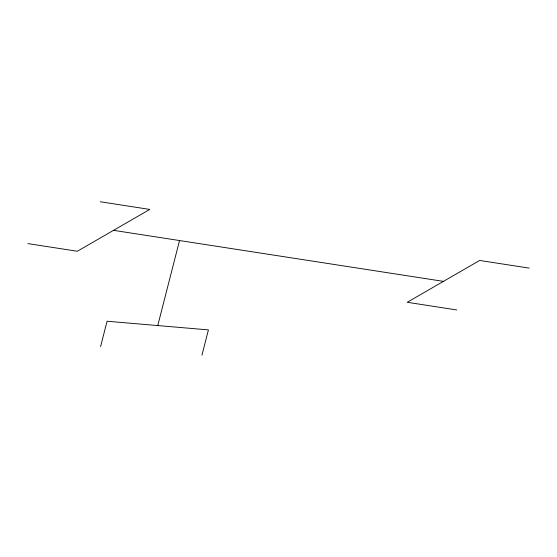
<?xml version="1.0" encoding="UTF-8"?>
<svg xmlns="http://www.w3.org/2000/svg" width="557" height="557" viewBox="0 0 557 557"><rect width="100%" height="100%" fill="white"/><g stroke="black" fill="none" stroke-linecap="round" stroke-linejoin="round"><path stroke-width="0.84" d="M100.587 346.579L107.076 321.243L208.429 329.89L201.94 355.234M157.756 325.567L179.535 240.54M100.295 201.766L149.784 209.425L77.332 251.249L27.85 243.597M529.15 268.112L479.668 260.46L407.216 302.284L456.705 309.943M113.558 230.34L443.442 281.369"/></g></svg>
